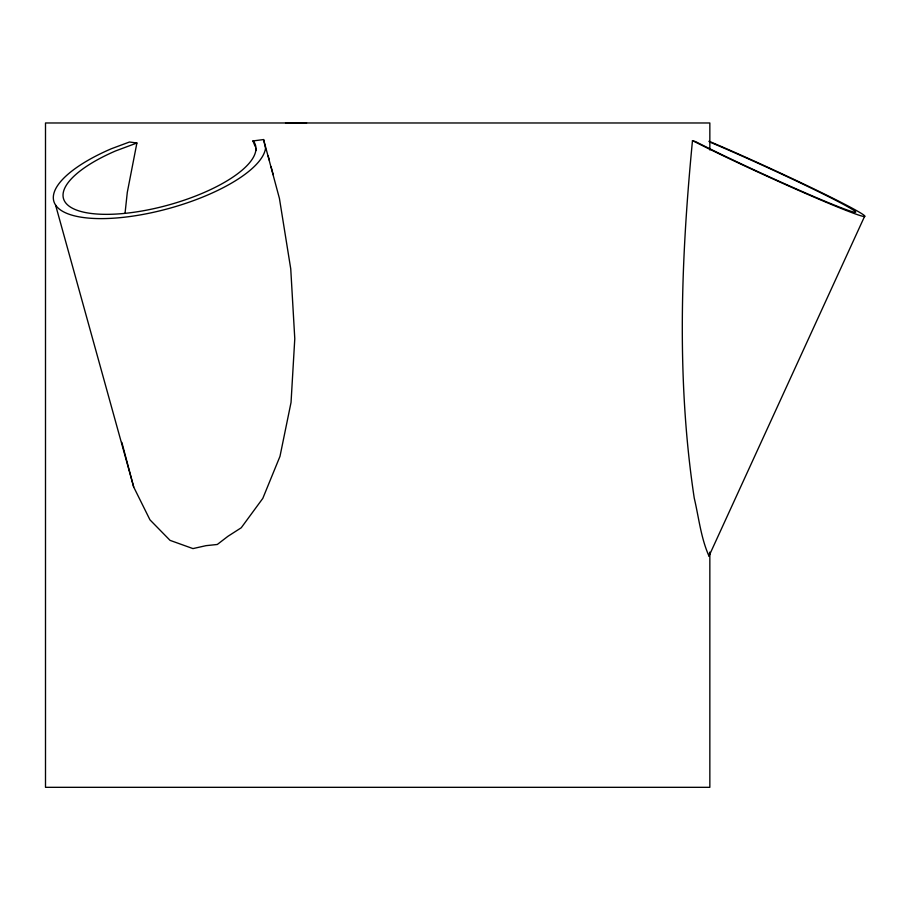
<?xml version="1.0" encoding="UTF-8"?>
<svg xmlns="http://www.w3.org/2000/svg" width="910" height="910" viewBox="0 0 910 910"><rect width="100%" height="100%" fill="white"/><g stroke="black" fill="none" stroke-linecap="round" stroke-linejoin="round"><path stroke-width="1.36" d="M709.299 141.835A99.634 3.856 24.6 0 1 835.835 200.382A99.634 3.856 24.6 0 1 822.572 200.245A99.634 3.856 24.6 0 1 695.729 141.698L692.476 140.641C680.987 259.339 676.323 379.788 694.239 498.077C698.812 517.46 700.893 537.969 708.981 556.055L864.5 216.557A109.7 4.243 24.6 0 0 723.109 147.261L709.015 141.232M125.034 213.327L127.298 192.351L136.898 143.006L129.493 142.006L111.384 148.728A109.7 37.788 -15.5 0 0 101.545 218.616A109.7 37.788 -15.5 0 0 265.538 148.319L263.593 139.56L252.923 140.948L255.187 146.464M709.72 552.359L708.981 556.055M136.898 143.006L115.797 150.855A99.656 34.318 -15.5 0 0 70.002 206.786A99.656 34.318 -15.5 0 0 187.585 199.006A99.656 34.318 -15.5 0 0 253.879 141.721L252.923 140.948M692.476 140.641L707.809 148.307A109.7 4.243 24.6 0 0 864.5 216.557M55.59 205.103L133.702 487.043L149.968 519.849L170.056 540.369L192.965 548.593L206.024 545.659L217.297 544.476L227.932 536.308L241.23 527.777L262.797 498.396L279.984 456.354L291.041 402.425L294.783 338.725L290.745 268.871L279.427 198.425L263.593 139.56M268.12 155.712L269.314 160.183M271.078 166.735L273.273 174.868M255.551 147.807L256.279 150.503M121.849 442.385L133.702 487.043M709.845 149.991L709.845 122.975L45.5 122.975L45.5 787.321L709.845 787.321L709.845 552.29M285.524 122.907A109.7 43.76 -9.5 0 1 306.613 122.941"/></g></svg>
